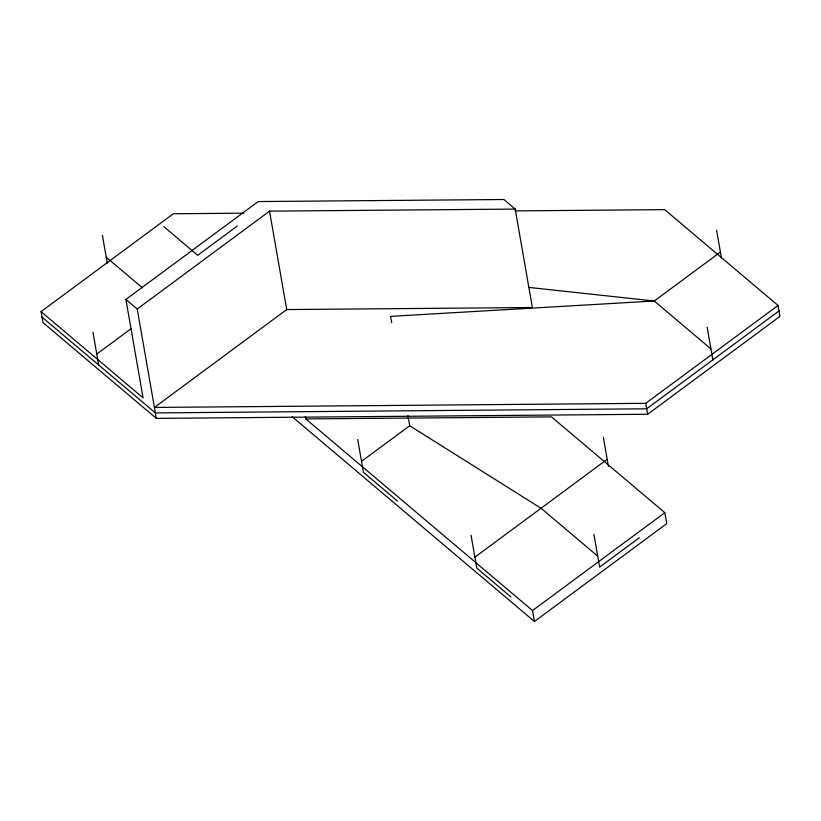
<?xml version="1.0" encoding="UTF-8"?>
<svg xmlns="http://www.w3.org/2000/svg" width="821" height="821" viewBox="0 0 821 821"><rect width="100%" height="100%" fill="white"/><g stroke="black" fill="none" stroke-linecap="round" stroke-linejoin="round"><path stroke-width="1.23" d="M514.983 210.894L664.682 209.632L778.041 305.453L779.95 316.383L647.646 414.256L156.318 418.382L42.959 322.571L41.05 311.631L173.354 213.758L243.724 213.162M41.05 311.631L143.08 397.867L125.9 299.439L258.204 201.566L503.868 199.503L515.198 209.088L532.377 307.516L286.714 309.568L154.41 407.442L645.737 403.327L778.041 305.453M237.413 225.929L197.717 255.3L163.707 226.555M156.318 418.382L137.23 309.024L269.534 211.151L515.198 209.088M96.775 354.067L131.381 328.472M361.527 461.371L409.7 425.73L407.945 415.672M720.407 252.078L654.255 301.009L390.611 316.372L391.709 322.653M778.996 310.923L646.691 408.796L155.364 412.912L42.004 317.101M474.887 557.182L607.191 459.308M664.825 512.684L666.734 523.624L534.43 621.497L532.521 610.557L664.825 512.684L551.466 416.873L305.802 418.926L305.361 416.411M639.323 537.724L599.628 567.085L593.901 534.276M528.683 287.391L654.255 301.009L710.935 348.915M409.7 425.73L541.039 508.25L597.719 556.156M305.802 418.926L532.521 610.557M397.446 501.046L363.436 472.301L357.71 439.502M510.806 596.867L476.796 568.122L471.069 535.313M106.248 257.23L142.402 287.791M292.071 416.647L534.43 621.497M125.9 299.439L137.23 309.024M716.589 230.208L721.433 257.968M707.117 327.045L712.844 359.855M645.737 403.327L647.646 414.256M603.373 437.439L608.443 466.461M269.534 211.151L286.714 309.568M102.43 235.36L107.274 263.12M92.958 332.197L98.684 365.006"/></g></svg>
